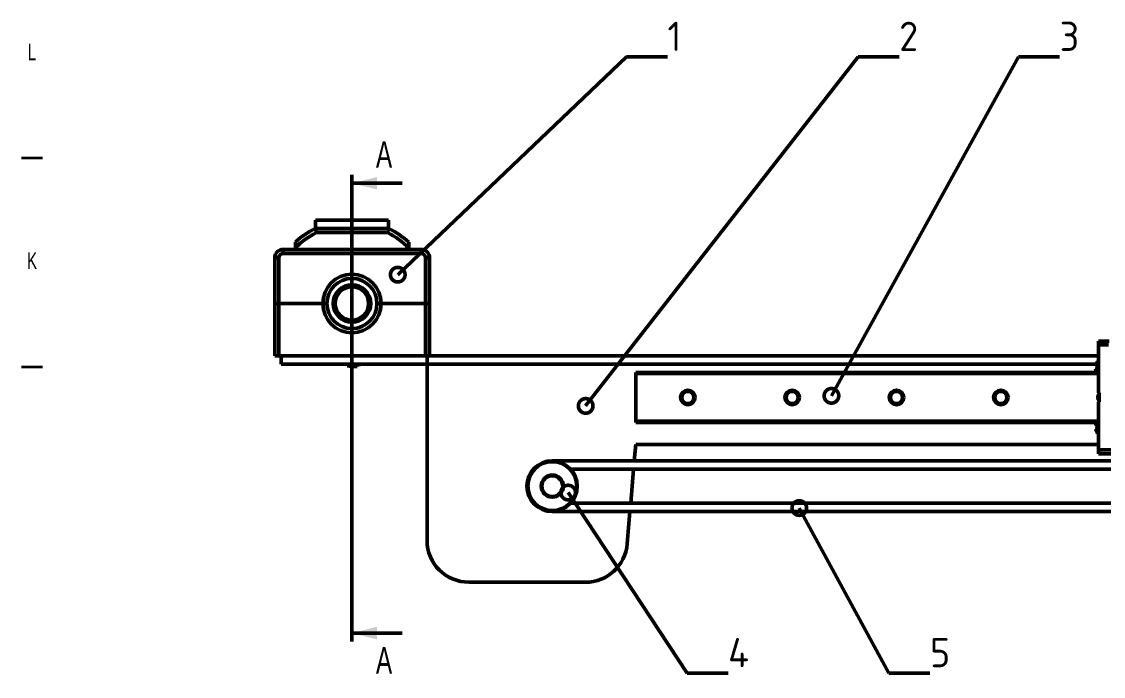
# Model space of a CAD drawing. Header units: millimetres. Extents: x -1615 to 4166, y 5 to 3174.
# Drawn here: x 3439.9 to 3699.1, y 1928.1 to 2084.8 of the extents above; entities that cross this region are included whole.
import ezdxf
from ezdxf import colors
from ezdxf.entities.mleader import LeaderData, LeaderLine
from ezdxf.math import Vec2, Vec3

# ---------------------------------------------------------------- set-up
doc = ezdxf.new("R2010")
doc.units = ezdxf.units.MM
doc.header["$LTSCALE"] = 0.25
doc.layers.get('0').update_dxf_attribs({"lineweight": 50})
doc.layers.add('Net dam', color=7, linetype='Continuous', lineweight=50)
doc.styles.add('SLDTEXTSTYLE0', font='TXT', dxfattribs={"width": 0.686449})
doc.styles.add('tieng viet', font='')
doc.styles.get('tieng viet').set_extended_font_data('TCVN 7284')

# ---------------------------------------------------------------- blocks, each defined once
blk = doc.blocks.new('_DotSmall')
at = {"color": 0, "linetype": 'ByBlock', "const_width": 0.5}
blk.add_lwpolyline([(-0.0625, 0, 1), (0.0625, 0, 1)], format="xyb", close=True, dxfattribs=at)

msp = doc.modelspace()

# ---------------------------------------------------------------- linework, layer by layer
at = {"color": 7, "linetype": 'Continuous', "lineweight": 35}
for p, q in [((3444.867, 2052.131), (3439.867, 2052.131)), ((3444.867, 2002.131), (3439.867, 2002.131))]:
    msp.add_line(p, q, dxfattribs=at)
at = {"layer": 'Net dam'}
for p, q in [((3519.025, 2048.141), (3519.025, 1936.411)), ((3531.025, 2046.141), (3519.025, 2046.141)), ((3510.256, 2037.329), (3510.256, 2035.329)), ((3510.256, 2037.329), (3527.794, 2037.329)), ((3510.256, 2035.329), (3527.794, 2035.329)), ((3527.794, 2037.329), (3527.794, 2035.329)), ((3527.56, 2034.329), (3510.49, 2034.329)), ((3502.525, 2030.306), (3535.621, 2030.306)), ((3502.525, 2030.306), (3502.525, 2029.306)), ((3505.525, 2030.724), (3505.525, 2030.306)), ((3532.621, 2030.306), (3532.621, 2030.626)), ((3535.621, 2030.306), (3535.621, 2029.306)), ((3500.525, 2028.306), (3501.525, 2028.306)), ((3500.525, 2017.354), (3500.525, 2028.306)), ((3501.525, 2028.306), (3501.525, 2017.354)), ((3535.621, 2029.306), (3502.525, 2029.306)), ((3536.621, 2017.354), (3536.621, 2028.306)), ((3536.621, 2028.306), (3537.621, 2028.306)), ((3537.621, 2028.306), (3537.621, 2017.354)), ((3500.525, 2017.354), (3501.525, 2017.354)), ((3500.525, 2004.854), (3500.525, 2017.354)), ((3501.525, 2017.354), (3512.025, 2017.354)), ((3501.525, 2017.354), (3501.525, 2004.854)), ((3512.025, 2017.354), (3513.025, 2017.354)), ((3525.025, 2017.354), (3526.025, 2017.354)), ((3526.025, 2017.354), (3536.621, 2017.354)), ((3536.621, 2017.354), (3537.621, 2017.354)), ((3536.621, 2004.854), (3536.621, 2017.354)), ((3537.621, 2017.354), (3537.621, 2004.854)), ((3697.894, 2008.354), (3700.512, 2008.354)), ((3697.894, 2008.354), (3697.894, 2007.423)), ((3700.356, 2007.423), (3697.894, 2007.423)), ((3697.894, 2007.423), (3697.894, 1995.947)), ((3501.525, 2004.854), (3500.525, 2004.854)), ((3501.525, 2004.854), (3536.621, 2004.854)), ((3502.025, 2002.854), (3502.025, 2004.854)), ((3537.025, 2004.854), (3502.025, 2004.854)), ((3537.621, 2004.854), (3537.025, 2004.854)), ((3537.025, 2002.854), (3537.025, 2004.854)), ((3537.621, 2004.854), (3697.894, 2004.854)), ((3537.025, 2002.854), (3502.025, 2002.854)), ((3517.875, 2002.854), (3517.875, 2002.466)), ((3520.076, 2002.634), (3520.076, 2002.459)), ((3521.175, 2002.817), (3521.175, 2002.854)), ((3537.025, 1960.607), (3537.025, 2002.854)), ((3537.025, 2002.854), (3697.384, 2002.854)), ((3587.025, 2000.554), (3587.025, 2000.854)), ((3587.025, 2000.854), (3697.894, 2000.854)), ((3587.025, 1989.154), (3587.025, 2000.554)), ((3697.894, 2000.554), (3587.025, 2000.554)), ((3697.549, 2000.972), (3697.662, 2000.854)), ((3697.58, 2000.979), (3697.557, 2000.979)), ((3698.094, 1995.947), (3697.894, 1995.947)), ((3697.894, 1995.488), (3697.894, 1994.219)), ((3697.894, 1993.76), (3697.894, 1982.284)), ((3697.894, 1993.76), (3698.094, 1993.76)), ((3698.094, 1993.76), (3698.094, 1995.947)), ((3587.025, 1989.154), (3697.894, 1989.154)), ((3587.025, 1988.854), (3587.025, 1989.154)), ((3697.894, 1988.854), (3587.025, 1988.854)), ((3697.662, 1988.854), (3697.55, 1988.737)), ((3697.58, 1986.579), (3697.557, 1986.579)), ((3586.691, 1979.699), (3587.025, 1983.607)), ((3587.025, 1983.607), (3697.894, 1983.607)), ((3697.894, 1982.284), (3702.311, 1982.284)), ((3697.894, 1982.284), (3697.894, 1981.354)), ((3702.526, 1981.354), (3697.894, 1981.354)), ((3567.025, 1979.699), (3703.352, 1979.699)), ((3567.025, 1979.699), (3567.025, 1979.607)), ((3571.413, 1977.699), (3703.352, 1977.699)), ((3585.822, 1969.515), (3586.521, 1977.699)), ((3567.025, 1967.515), (3567.025, 1967.607)), ((3705.82, 1967.515), (3567.025, 1967.515)), ((3570.374, 1968.629), (3570.374, 1968.629)), ((3703.036, 1969.515), (3571.413, 1969.515)), ((3584.989, 1959.756), (3585.651, 1967.515)), ((3547.025, 1950.607), (3575.025, 1950.607)), ((3531.025, 1938.411), (3519.025, 1938.411))]:
    msp.add_line(p, q, dxfattribs=at)
at = {"layer": 'Net dam', "flags": 128}
for points in [[(3520.076, 2002.459), (3520.122, 2002.398), (3520.168, 2002.337), (3520.241, 2002.241)], [(3520.241, 2002.241), (3520.241, 2002.394), (3520.241, 2002.547), (3520.241, 2002.7), (3520.241, 2002.854)], [(3569.525, 1973.607), (3569.335, 1974.564), (3569.323, 1974.591)]]:
    msp.add_lwpolyline(points, dxfattribs=at)
at = {"layer": 'Net dam'}
for centre, radius in [((3519.025, 2017.354), 4.5), ((3519.025, 2017.354), 4), ((3599.525, 1994.854), 1.75), ((3599.525, 1994.854), 1.45), ((3624.525, 1994.854), 1.75), ((3624.525, 1994.854), 1.45), ((3649.525, 1994.854), 1.75), ((3649.525, 1994.854), 1.45), ((3674.525, 1994.854), 1.75), ((3674.525, 1994.854), 1.45), ((3567.025, 1973.607), 6), ((3567.025, 1973.607), 5.85), ((3567.025, 1973.607), 2.65), ((3567.025, 1973.607), 2.5)]:
    msp.add_circle(centre, radius, dxfattribs=at)
for centre, radius, start, end in [((3519.025, 2017.354), 20, 116.00586, 132.45415), ((3519.025, 2017.354), 20, 47.17214, 63.99414), ((3519.025, 2017.354), 19, 116.69377, 135.27775), ((3519.025, 2017.354), 19, 44.30951, 63.30623), ((3502.525, 2028.306), 2, 90, 180), ((3535.621, 2028.306), 2, 0, 90), ((3502.525, 2028.306), 1, 90, 180), ((3535.621, 2028.306), 1, 0, 90), ((3519.025, 2017.354), 7, 0, 180), ((3519.025, 2017.354), 6, 0, 180), ((3519.025, 2017.354), 7, 180, 0), ((3519.025, 2017.354), 6, 180, 0), ((3698.794, 2002.054), 1.622, 138.46735, 169.16175), ((3698.794, 2002.054), 1.622, 190.83825, 221.53265), ((3698.794, 2002.054), 1.252, 165.89948, 194.10052), ((3698.794, 2002.054), 1.65, 123.05573, 138.95261), ((3699.525, 1994.854), 1.75, 144.85513, 215.14487), ((3698.794, 1987.654), 1.622, 138.46735, 169.16175), ((3698.794, 1987.654), 1.622, 190.83825, 221.53265), ((3698.794, 1987.654), 1.252, 165.89948, 194.10052), ((3698.794, 1987.654), 1.65, 220.98699, 236.94427), ((3567.025, 1973.607), 6.092, 90, 270), ((3547.025, 1960.607), 10, 180, 270), ((3575.025, 1960.607), 10, 270, 355.12021)]:
    msp.add_arc(centre, radius, start, end, dxfattribs=at)
for points, knots in [([(3510.256, 2035.329), (3510.258, 2035.318), (3510.263, 2035.297), (3510.301, 2035.131), (3510.358, 2034.886), (3510.424, 2034.607), (3510.47, 2034.414), (3510.489, 2034.332), (3510.49, 2034.329)], [0, 0, 0, 0, 0.2077248, 0.4153687, 0.6253238, 0.8404175, 0.9940482, 1, 1, 1, 1]), ([(3527.794, 2035.329), (3527.792, 2035.318), (3527.787, 2035.297), (3527.749, 2035.131), (3527.692, 2034.886), (3527.626, 2034.607), (3527.58, 2034.414), (3527.561, 2034.332), (3527.56, 2034.329)], [0, 0, 0, 0, 0.2077248, 0.41536869, 0.62532379, 0.84041752, 0.99404824, 1, 1, 1, 1]), ([(3505.525, 2030.724), (3505.525, 2030.938), (3505.525, 2031.299), (3505.525, 2031.725), (3505.525, 2031.972), (3505.525, 2032.093), (3505.525, 2032.105), (3505.525, 2032.11)], [0, 0, 0, 0, 0.3396215, 0.5724943, 0.7515471, 0.8975232, 1, 1, 1, 1]), ([(3532.621, 2032.022), (3532.621, 2032.012), (3532.621, 2031.992), (3532.621, 2031.829), (3532.621, 2031.538), (3532.621, 2031.113), (3532.621, 2030.786), (3532.621, 2030.626)], [0, 0, 0, 0, 0.14345249, 0.28632946, 0.48136784, 0.74704869, 1, 1, 1, 1]), ([(3517.904, 2002.446), (3517.951, 2002.43), (3518.059, 2002.411), (3518.291, 2002.384), (3518.38, 2002.375), (3518.572, 2002.359), (3518.673, 2002.352), (3518.998, 2002.329), (3519.252, 2002.311), (3519.765, 2002.274), (3520.021, 2002.256), (3520.241, 2002.241)], [0, 0, 0, 0, 0.25, 0.25, 0.375, 0.375, 0.5, 0.5, 0.75, 0.75, 1, 1, 1, 1]), ([(3521.124, 2002.829), (3521.145, 2002.82), (3521.205, 2002.795), (3520.925, 2002.748), (3520.367, 2002.699), (3519.623, 2002.649), (3518.862, 2002.595), (3518.246, 2002.549), (3517.896, 2002.501), (3517.91, 2002.475), (3517.915, 2002.466)], [0, 0, 0, 0, 0.078238, 0.2200873, 0.3594551, 0.4992127, 0.6408407, 0.7785114, 0.9211332, 1, 1, 1, 1]), ([(3518.737, 2002.584), (3518.741, 2002.583), (3518.864, 2002.566), (3519.274, 2002.535), (3519.744, 2002.49), (3520.001, 2002.466), (3520.076, 2002.459)], [0, 0, 0, 0, 0.0150823, 0.4139578, 0.8275929, 1, 1, 1, 1]), ([(3697.201, 2002.359), (3697.252, 2002.359), (3697.331, 2002.359), (3697.513, 2002.359), (3697.58, 2002.359)], [0, 0, 0, 0, 0.629026, 1, 1, 1, 1]), ([(3697.58, 2001.749), (3697.47, 2001.749), (3697.296, 2001.749), (3697.227, 2001.749), (3697.201, 2001.749)], [0, 0, 0, 0, 0.62902597, 1, 1, 1, 1]), ([(3697.556, 2003.129), (3697.552, 2003.129), (3697.539, 2003.129), (3697.564, 2003.129), (3697.58, 2003.129)], [0, 0, 0, 0, 0.3707482, 1, 1, 1, 1]), ([(3697.556, 1988.729), (3697.552, 1988.729), (3697.539, 1988.729), (3697.564, 1988.729), (3697.58, 1988.729)], [0, 0, 0, 0, 0.3707482, 1, 1, 1, 1]), ([(3697.201, 1987.959), (3697.252, 1987.959), (3697.331, 1987.959), (3697.513, 1987.959), (3697.58, 1987.959)], [0, 0, 0, 0, 0.629026, 1, 1, 1, 1]), ([(3697.58, 1987.349), (3697.47, 1987.349), (3697.296, 1987.349), (3697.227, 1987.349), (3697.201, 1987.349)], [0, 0, 0, 0, 0.62902597, 1, 1, 1, 1]), ([(3568.318, 1967.748), (3568.326, 1967.75), (3568.347, 1967.755), (3568.452, 1967.776), (3568.57, 1967.81), (3568.593, 1967.817)], [0, 0, 0, 0, 0.3733586, 0.8812199, 1, 1, 1, 1]), ([(3570.186, 1968.507), (3570.189, 1968.509), (3570.282, 1968.564), (3570.35, 1968.613), (3570.368, 1968.624), (3570.374, 1968.629)], [0, 0, 0, 0, 0.0239237, 0.6219996, 1, 1, 1, 1])]:
    msp.add_open_spline(points, degree=3, knots=knots, dxfattribs=at)
for points in [[(3519.025, 2046.141), (3525.025, 2044.641), (3525.025, 2047.641)], [(3519.025, 1938.411), (3525.025, 1936.911), (3525.025, 1939.911)]]:
    msp.add_solid(points, dxfattribs=at)

# ---------------------------------------------------------------- texts
at = {"color": 7, "linetype": 'Continuous', "lineweight": 0, "char_height": 3.969, "attachment_point": 2, "style": 'SLDTEXTSTYLE0'}
for s, insert in [('L', (3442.321, 2079.584)), ('K', (3442.355, 2029.584))]:
    msp.add_mtext(s, dxfattribs=dict(at, insert=insert))
at = {"layer": 'Net dam', "char_height": 6.35, "attachment_point": 1, "style": 'SLDTEXTSTYLE0'}
for insert in [(3524.769, 2056.21), (3524.769, 1935.058)]:
    msp.add_mtext('A', dxfattribs=dict(at, insert=insert))

# ---------------------------------------------------------------- leaders
at = {"layer": 'Net dam'}
ml = msp.add_multileader_mtext('Standard', dxfattribs=at)
ml.set_content('1', color=256, style='tieng viet')
ml.set_leader_properties(color=256, linetype='ByLayer', lineweight=-1)
ml.set_arrow_properties(name='DOTSMALL')
ml.build(insert=Vec2(0, 0))
ml.multileader.update_dxf_attribs({"text_left_attachment_type": 6, "text_right_attachment_type": 6, "dogleg_length": 9.847, "arrow_head_size": 7})
ctx = ml.context
ctx.base_point, ctx.char_height, ctx.arrow_head_size, ctx.landing_gap_size, ctx.plane_origin = Vec3(3594.642, 2076.418), 7, 7, 0, Vec3(3530.001, 2024.25)
ctx.left_attachment, ctx.right_attachment = 6, 6
notes = []
notes.append((ctx, [(0, (1, 1, 0), (3584.795, 2076.418), (1, 0), 9.847, [(0, [(3530.001, 2024.25)], 0, [])])]))
ctx.mtext.insert, ctx.mtext.flow_direction = Vec3(3594.642, 2084.818), 5
ml = msp.add_multileader_mtext('Standard', dxfattribs=at)
ml.set_content('2', color=256, style='tieng viet')
ml.set_leader_properties(color=256, linetype='ByLayer', lineweight=-1)
ml.set_arrow_properties(name='DOTSMALL')
ml.build(insert=Vec2(0, 0))
ml.multileader.update_dxf_attribs({"text_left_attachment_type": 6, "text_right_attachment_type": 6, "dogleg_length": 9.847, "arrow_head_size": 7})
ctx = ml.context
ctx.base_point, ctx.char_height, ctx.arrow_head_size, ctx.landing_gap_size, ctx.plane_origin = Vec3(3650.152, 2076.418), 7, 7, 0, Vec3(3575.03, 1992.821)
ctx.left_attachment, ctx.right_attachment = 6, 6
notes.append((ctx, [(0, (1, 1, 0), (3640.305, 2076.418), (1, 0), 9.847, [(0, [(3575.03, 1992.821)], 0, [])])]))
ctx.mtext.insert, ctx.mtext.flow_direction = Vec3(3650.152, 2084.818), 5
ml = msp.add_multileader_mtext('Standard', dxfattribs=at)
ml.set_content('3', color=256, style='tieng viet')
ml.set_leader_properties(color=256, linetype='ByLayer', lineweight=-1)
ml.set_arrow_properties(name='DOTSMALL')
ml.build(insert=Vec2(0, 0))
ml.multileader.update_dxf_attribs({"text_left_attachment_type": 6, "text_right_attachment_type": 6, "dogleg_length": 9.847, "arrow_head_size": 7})
ctx = ml.context
ctx.base_point, ctx.char_height, ctx.arrow_head_size, ctx.landing_gap_size, ctx.plane_origin = Vec3(3688.605, 2076.418), 7, 7, 0, Vec3(3633.928, 1995.242)
ctx.left_attachment, ctx.right_attachment = 6, 6
notes.append((ctx, [(0, (1, 1, 0), (3678.758, 2076.418), (1, 0), 9.847, [(0, [(3633.928, 1995.242)], 0, [])])]))
ctx.mtext.insert, ctx.mtext.flow_direction = Vec3(3688.605, 2084.818), 5
ml = msp.add_multileader_mtext('Standard', dxfattribs=at)
ml.set_content('4', color=256, style='tieng viet')
ml.set_leader_properties(color=256, linetype='ByLayer', lineweight=-1)
ml.set_arrow_properties(name='DOTSMALL')
ml.build(insert=Vec2(0, 0))
ml.multileader.update_dxf_attribs({"text_left_attachment_type": 6, "text_right_attachment_type": 6, "dogleg_length": 9.847, "arrow_head_size": 7})
ctx = ml.context
ctx.base_point, ctx.char_height, ctx.arrow_head_size, ctx.landing_gap_size, ctx.plane_origin = Vec3(3609.161, 1928.848), 7, 7, 0, Vec3(3570.841, 1972.067)
ctx.left_attachment, ctx.right_attachment = 6, 6
notes.append((ctx, [(0, (1, 1, 0), (3599.314, 1928.848), (1, 0), 9.847, [(0, [(3570.841, 1972.067)], 0, [])])]))
ctx.mtext.insert, ctx.mtext.flow_direction = Vec3(3609.161, 1937.248), 5
ml = msp.add_multileader_mtext('Standard', dxfattribs=at)
ml.set_content('5', color=256, style='tieng viet')
ml.set_leader_properties(color=256, linetype='ByLayer', lineweight=-1)
ml.set_arrow_properties(name='DOTSMALL')
ml.build(insert=Vec2(0, 0))
ml.multileader.update_dxf_attribs({"text_left_attachment_type": 6, "text_right_attachment_type": 6, "dogleg_length": 9.847, "arrow_head_size": 7})
ctx = ml.context
ctx.base_point, ctx.char_height, ctx.arrow_head_size, ctx.landing_gap_size, ctx.plane_origin = Vec3(3657.528, 1928.848), 7, 7, 0, Vec3(3626.222, 1968.364)
ctx.left_attachment, ctx.right_attachment = 6, 6
notes.append((ctx, [(0, (1, 1, 0), (3647.681, 1928.848), (1, 0), 9.847, [(0, [(3626.222, 1968.364)], 0, [])])]))
ctx.mtext.insert, ctx.mtext.flow_direction = Vec3(3657.528, 1937.248), 5
for ctx, leaders in notes:
    for number, flags, end, landing, length, lines in leaders:
        leader = LeaderData()
        leader.index, (leader.has_last_leader_line, leader.has_dogleg_vector, leader.attachment_direction) = number, flags
        leader.last_leader_point, leader.dogleg_vector, leader.dogleg_length = Vec3(end), Vec3(landing), length
        for number, points, colour, breaks in lines:
            line = LeaderLine()
            line.index, line.vertices, line.color, line.breaks = number, Vec3.list(points), colors.encode_raw_color(colour), breaks
            leader.lines.append(line)
        ctx.leaders.append(leader)

doc.saveas('drawing.dxf')
